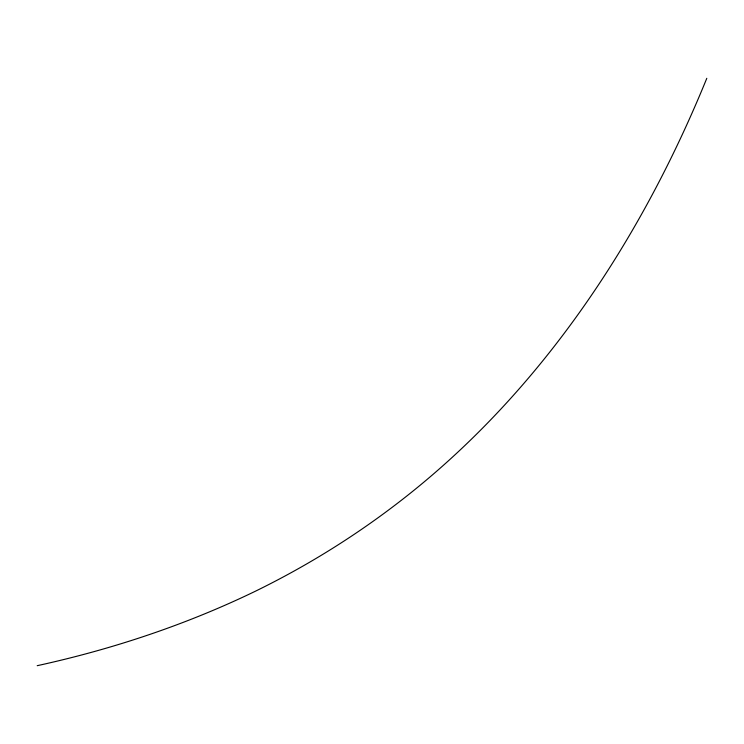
<?xml version="1.0" encoding="UTF-8"?>
<svg xmlns="http://www.w3.org/2000/svg" width="744" height="744" viewBox="0 0 744 744"><rect width="100%" height="100%" fill="white"/><g stroke="black" fill="none" stroke-linecap="round" stroke-linejoin="round"><path stroke-width="1.12" d="M706.8 78.306C640.035 242.153 538.628 395.241 397.036 503.614A852.764 812.402 9.8 0 1 255.555 591.145C186.102 624.755 112.521 649.205 37.2 665.694"/></g></svg>
